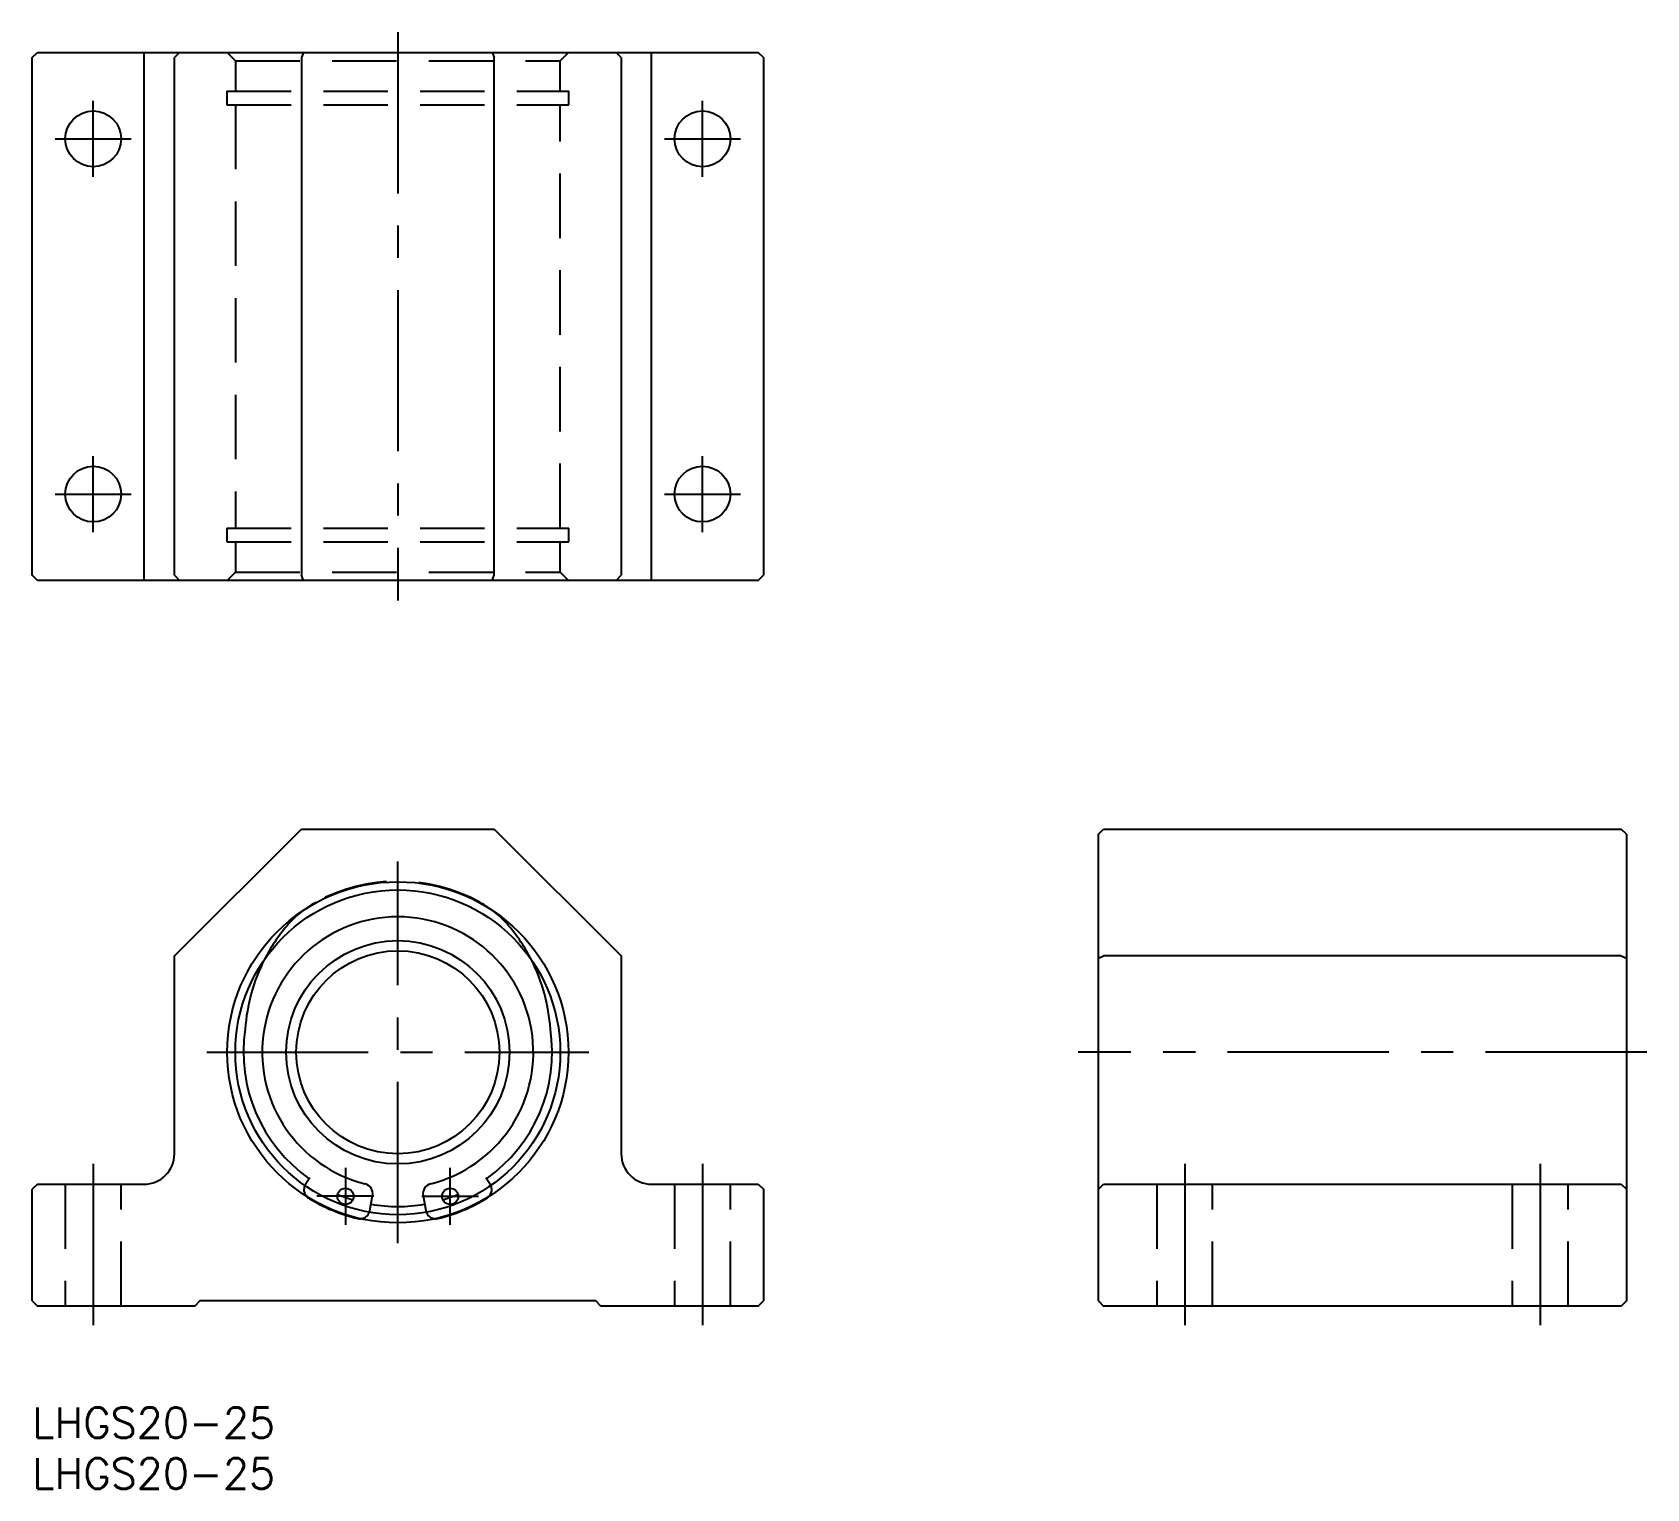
# Model space of a CAD drawing. Extents: x 0 to 159, y -8 to 135.
import ezdxf

# ---------------------------------------------------------------- set-up
doc = ezdxf.new("R2010")
doc.units = 0
doc.header["$LTSCALE"] = 0.5
doc.linetypes.add('CENTER', pattern=[50.8, 31.75, -6.35, 6.35, -6.35])
doc.linetypes.add('DASHED', pattern=[19.05, 12.7, -6.35])
for name, color, linetype in [('MSM_CENTER', 1, 'CENTER'), ('MSM_CONTINUOUS', 7, 'CONTINUOUS'), ('MSM_DASHED', 4, 'DASHED'), ('MSM_PART_NUMBER', 7, 'CONTINUOUS')]:
    doc.layers.add(name, color=color, linetype=linetype)
doc.styles.get("Standard").update_dxf_attribs({"font": 'txt.shx', "height": 3, "bigfont": 'bigfont.shx'})

# ---------------------------------------------------------------- blocks, each defined once
blk = doc.blocks.new('*U2')
at = {"layer": 'MSM_PART_NUMBER'}
blk.add_text('LHGS20-25', height=3, dxfattribs=at).set_placement((0, -3))
blk = doc.blocks.new('*U3')
at = {"layer": 'MSM_PART_NUMBER'}
blk.add_text('LHGS20-25', height=3, dxfattribs=at).set_placement((0, -8))

msp = doc.modelspace()

# ---------------------------------------------------------------- linework, layer by layer
at = {"layer": 'MSM_CENTER'}
for p, q in [((36, 135.5), (36, 79.5)), ((6, 121.25), (6, 128.75)), ((66, 121.25), (66, 128.75)), ((2.25, 125), (9.75, 125)), ((62.25, 125), (69.75, 125)), ((6, 86.25), (6, 93.75)), ((66, 86.25), (66, 93.75)), ((2.25, 90), (9.75, 90)), ((62.25, 90), (69.75, 90)), ((36, 16.2), (36, 53.8)), ((17.2, 35), (54.8, 35)), ((159, 35), (103, 35)), ((6, 24), (6, 8)), ((66, 24), (66, 8)), ((113.5, 24), (113.5, 8)), ((148.5, 24), (148.5, 8)), ((30.84, 23.61), (30.84, 18.01)), ((41.16, 18.01), (41.16, 23.61)), ((33.64, 20.81), (28.04, 20.81)), ((38.36, 20.81), (43.96, 20.81))]:
    msp.add_line(p, q, dxfattribs=at)
at = {"layer": 'MSM_CONTINUOUS'}
for p, q in [((0, 133), (0.5, 133.5)), ((0, 82), (0, 133)), ((0.5, 133.5), (71.5, 133.5)), ((11, 133.5), (11, 81.5)), ((14.5, 133.5), (14, 133)), ((14, 82), (14, 133)), ((26.71, 133.5), (26.5, 133)), ((26.5, 133), (26.5, 82)), ((45.29, 133.5), (45.5, 133)), ((45.5, 82), (45.5, 133)), ((58, 133), (57.5, 133.5)), ((58, 133), (58, 82)), ((61, 81.5), (61, 133.5)), ((72, 133), (71.5, 133.5)), ((72, 133), (72, 82)), ((0.5, 81.5), (0, 82)), ((71.5, 81.5), (0.5, 81.5)), ((14, 82), (14.5, 81.5)), ((26.71, 81.5), (26.5, 82)), ((45.29, 81.5), (45.5, 82)), ((57.5, 81.5), (58, 82)), ((71.5, 81.5), (72, 82)), ((14, 44.5), (26.5, 57)), ((26.5, 57), (45.5, 57)), ((45.5, 57), (58, 44.5)), ((105, 56.5), (105.5, 57)), ((105, 10.5), (105, 56.5)), ((105.5, 57), (156.5, 57)), ((157, 56.5), (156.5, 57)), ((157, 56.5), (157, 10.5)), ((14, 25), (14, 44.5)), ((58, 44.5), (58, 25)), ((105, 44.29), (105.5, 44.5)), ((156.5, 44.5), (105.5, 44.5)), ((156.5, 44.5), (157, 44.29)), ((27.34, 22.63), (26.93, 22.04)), ((45.07, 22.04), (44.66, 22.63)), ((0.5, 22), (0, 21.5)), ((0, 10.5), (0, 21.5)), ((0.5, 22), (11, 22)), ((33.25, 19.42), (33.51, 20.9)), ((38.49, 20.9), (38.75, 19.42)), ((61, 22), (71.5, 22)), ((71.5, 22), (72, 21.5)), ((72, 21.5), (72, 10.5)), ((105, 21.5), (105.5, 22)), ((105.5, 22), (156.5, 22)), ((156.5, 22), (157, 21.5)), ((0, 10.5), (0.5, 10)), ((16, 10), (0.5, 10)), ((16.5, 10.5), (16, 10)), ((55.5, 10.5), (16.5, 10.5)), ((56, 10), (55.5, 10.5)), ((71.5, 10), (56, 10)), ((71.5, 10), (72, 10.5)), ((105, 10.5), (105.5, 10)), ((156.5, 10), (105.5, 10)), ((157, 10.5), (156.5, 10))]:
    msp.add_line(p, q, dxfattribs=at)
for centre, radius in [((6, 125), 2.75), ((66, 125), 2.75), ((6, 90), 2.75), ((66, 90), 2.75), ((36, 35), 16.8), ((36, 35), 16), ((36, 35), 11), ((36, 35), 10), ((30.84, 20.81), 0.8), ((41.16, 20.81), 0.8)]:
    msp.add_circle(centre, radius, dxfattribs=at)
for centre, radius, start, end in [((36, 35), 13.35, 283.996, 256.004), ((38.44, 36.16), 17.5, 152.998, 176.305), ((33.56, 36.16), 17.5, 3.695, 27.002), ((36, 35), 15.2, 171.337, 235), ((36, 35), 15.2, 305, 8.663), ((11, 25), 3, 270, 0), ((61, 25), 3, 180, 270), ((27.75, 21.47), 1, 145, 155.4611), ((36, 35), 15.2, 246.9979, 253.0021), ((32.53, 21.08), 1, 350, 76.004), ((39.47, 21.08), 1, 103.996, 190), ((36, 35), 15.2, 286.9979, 293.0021), ((44.25, 21.47), 1, 24.5389, 35), ((32.27, 19.6), 1, 339.5389, 350), ((36, 35), 15.2, 260, 280), ((39.73, 19.6), 1, 190, 200.4611)]:
    msp.add_arc(centre, radius, start, end, dxfattribs=at)
at = {"layer": 'MSM_DASHED'}
for p, q in [((19.2, 133.5), (20, 132.7)), ((20, 132.7), (52, 132.7)), ((20, 132.7), (20, 129.7)), ((52, 132.7), (52.8, 133.5)), ((52, 129.7), (52, 132.7)), ((19.15, 129.7), (52.85, 129.7)), ((19.15, 129.7), (19.15, 128.35)), ((52.85, 128.35), (52.85, 129.7)), ((19.15, 128.35), (52.85, 128.35)), ((20, 128.35), (20, 86.65)), ((52, 86.65), (52, 128.35)), ((19.15, 86.65), (52.85, 86.65)), ((19.15, 86.65), (19.15, 85.3)), ((52.85, 85.3), (52.85, 86.65)), ((19.15, 85.3), (52.85, 85.3)), ((20, 85.3), (20, 82.3)), ((52, 82.3), (52, 85.3)), ((20, 82.3), (19.2, 81.5)), ((20, 82.3), (52, 82.3)), ((52.8, 81.5), (52, 82.3)), ((3.25, 22), (3.25, 10)), ((8.75, 10), (8.75, 22)), ((63.25, 22), (63.25, 10)), ((68.75, 10), (68.75, 22)), ((110.75, 22), (110.75, 10)), ((116.25, 10), (116.25, 22)), ((145.75, 22), (145.75, 10)), ((151.25, 10), (151.25, 22))]:
    msp.add_line(p, q, dxfattribs=at)
for centre, radius, start, end in [((36, 35), 16.85, 61.3544, 118.6456), ((32.72, 41.01), 10, 118.6456, 139.71), ((39.28, 41.01), 10, 40.29, 61.3544), ((38.44, 36.16), 17.5, 139.71, 152.998), ((33.56, 36.16), 17.5, 27.002, 40.29), ((27.75, 21.47), 1, 155.4611, 238.6173), ((44.25, 21.47), 1, 301.3827, 24.5389), ((36, 35), 16.85, 238.6173, 256.3827), ((32.27, 19.6), 1, 256.3827, 339.5389), ((39.73, 19.6), 1, 200.4611, 283.6173), ((36, 35), 16.85, 283.6173, 301.3827)]:
    msp.add_arc(centre, radius, start, end, dxfattribs=at)

# ---------------------------------------------------------------- block references
at = {"layer": 'MSM_CONTINUOUS'}
for name in ['*U2', '*U3']:
    msp.add_blockref(name, (0, 0), dxfattribs=at)

doc.saveas('drawing.dxf')
